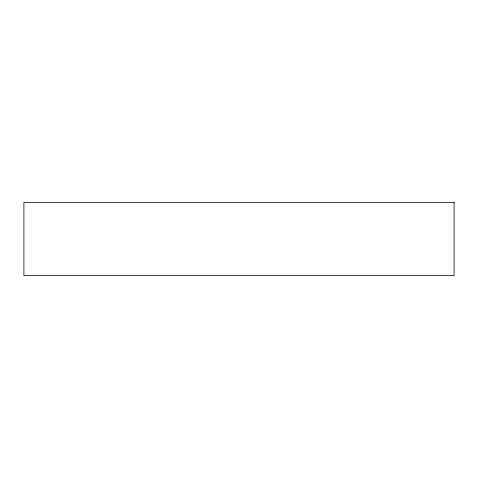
<?xml version="1.0" encoding="UTF-8"?>
<svg xmlns="http://www.w3.org/2000/svg" width="478" height="478" viewBox="0 0 478 478"><rect width="100%" height="100%" fill="white"/><g stroke="black" fill="none" stroke-linecap="round" stroke-linejoin="round"><path stroke-width="0.72" d="M454.1 202.385L23.9 202.385L23.9 275.615L454.1 275.615L454.1 202.385"/></g></svg>
